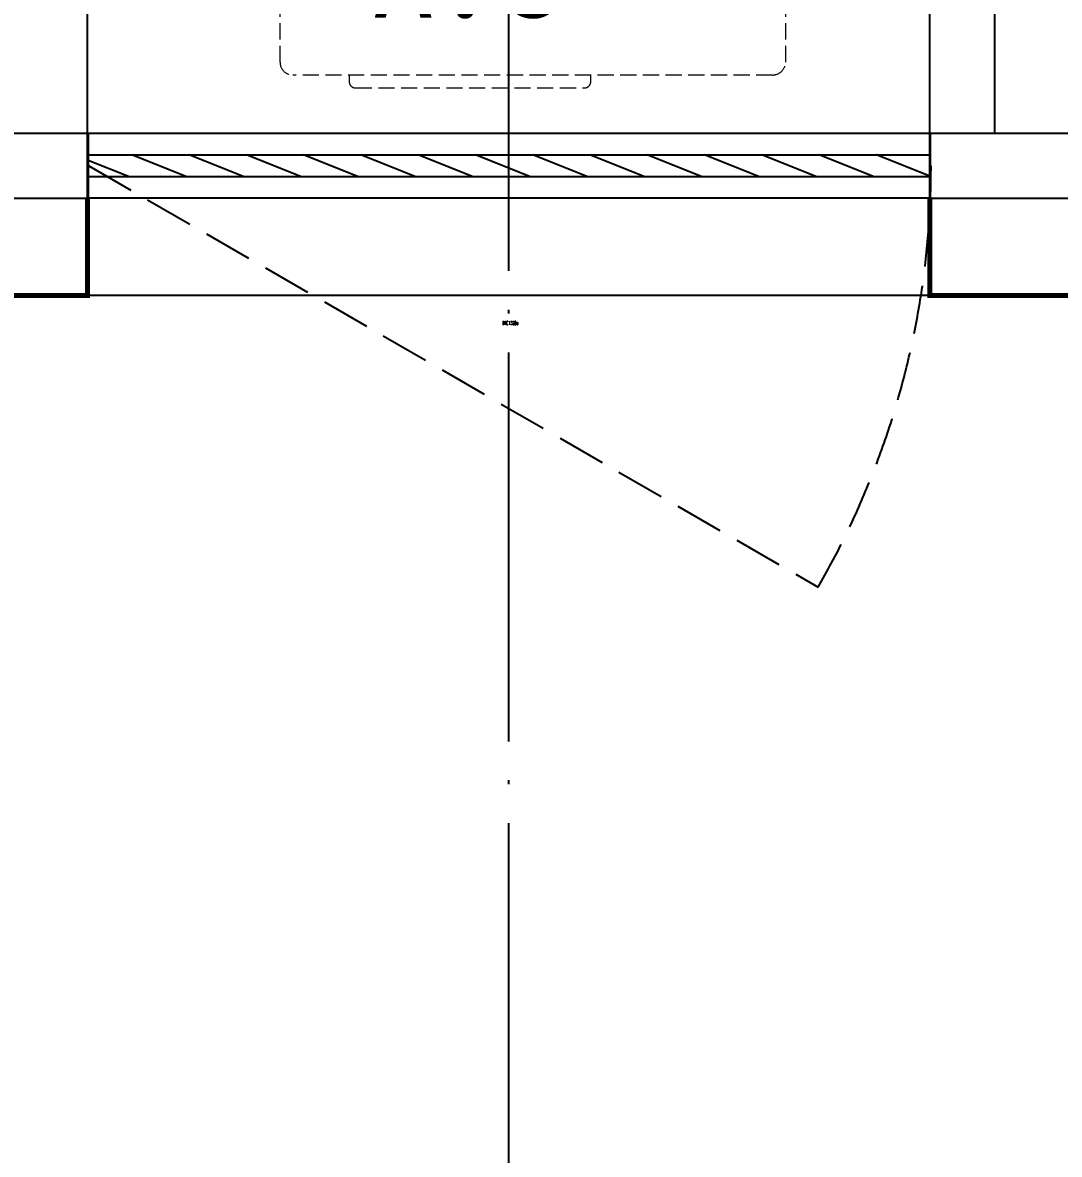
# Model space of a CAD drawing. Extents: x 27938 to 1507990, y 110129 to 923079.
# Drawn here: x 867867 to 869467, y 593874 to 595620 of the extents above; entities that cross this region are included whole.
import ezdxf

# ---------------------------------------------------------------- set-up
doc = ezdxf.new("R2010")
doc.units = 0
doc.header["$LTSCALE"] = 1000
doc.header["$MEASUREMENT"] = 0
doc.linetypes.add('DASH', pattern=[0.35, 0.25, -0.1])
doc.linetypes.add('DOTE', pattern=[2.42, 2, -0.2, 0.02, -0.2])
for name, color, linetype in [('DOTE', 1, 'Continuous'), ('WALL', 9, 'Continuous'), ('WINDOW', 4, 'Continuous'), ('WINDOW_TEXT', 7, 'Continuous'), ('看线', 251, 'Continuous')]:
    doc.layers.add(name, color=color, linetype=linetype)
doc.layers.add('平面-空调预留孔', color=173, linetype='Continuous', lineweight=15)
doc.styles.add('_TCH_WINDOW', font='SIMPLEX.shx', dxfattribs={"width": 0.7, "height": 3.5, "bigfont": 'GBCBIG.shx'})
doc.styles.add('黑体', font='simhei.ttf')

# ---------------------------------------------------------------- blocks, each defined once
blk = doc.blocks.new('gsergvr')
at = {"layer": '平面-空调预留孔', "linetype": 'DASH', "ltscale": 0.1}
for p, q in [((34075.4, 17176.2), (34075.4, 17166.2)), ((34448.2, 17166.2), (34448.2, 17176.2)), ((34085.4, 17156.2), (34438.2, 17156.2))]:
    blk.add_line(p, q, dxfattribs=at)
blk.add_lwpolyline([(34679.3, 17515.3), (34259.5, 17515.3), (34259.5, 17500.2), (34679.3, 17500.2)], close=True, dxfattribs=at)
blk.add_lwpolyline([(34728.6, 17176.2), (33988.6, 17176.2, -0.414214), (33968.6, 17196.2), (33968.6, 17466.2, -0.414214), (33988.6, 17486.2), (34728.6, 17486.2, -0.414214), (34748.6, 17466.2), (34748.6, 17196.2, -0.414214)], format="xyb", close=True, dxfattribs=at)
for centre, start, end in [((34085.4, 17166.2), 180, 270), ((34438.2, 17166.2), 270, 0)]:
    blk.add_arc(centre, 10, start, end, dxfattribs=at)
at = {"layer": '平面-空调预留孔', "color": 251, "linetype": 'DASH', "ltscale": 0.1, "true_color": 0x636466, "style": '黑体', "width": 1.2}
blk.add_text('A.C', height=117.05, dxfattribs=at).set_placement((34110.9, 17264.8))
blk = doc.blocks.new('rtyryrtyeeretee')
at = {"layer": '平面-空调预留孔'}
blk.add_blockref('gsergvr', (635673.5, 326705.8), dxfattribs=at)
blk = doc.blocks.new('GDGDRGDGDRGDR')
blk.add_blockref('rtyryrtyeeretee', (-208678.3, 97240.1))
blk = doc.blocks.new('$WINLIB2D$00000039')
at = {"color": 0}
for points in [[(-0.5, 0.5), (-0.5, -0.5)], [(0.5, 0.5), (-0.5, 0.5)], [(0.5, -0.5), (0.5, 0.5)], [(-0.5, 0.1667), (0.5, 0.1667)], [(-0.3839, -0.1667), (-0.448, 0.1667)], [(-0.3159, -0.1667), (-0.38, 0.1667)], [(-0.2479, -0.1667), (-0.312, 0.1667)], [(-0.1799, -0.1667), (-0.244, 0.1667)], [(-0.1119, -0.1667), (-0.176, 0.1667)], [(-0.0439, -0.1667), (-0.108, 0.1667)], [(0.0241, -0.1667), (-0.04, 0.1667)], [(0.0921, -0.1667), (0.028, 0.1667)], [(0.16, -0.1667), (0.0959, 0.1667)], [(0.228, -0.1667), (0.1639, 0.1667)], [(0.296, -0.1667), (0.2319, 0.1667)], [(0.364, -0.1667), (0.2999, 0.1667)], [(0.432, -0.1667), (0.3679, 0.1667)], [(0.5, -0.1667), (0.4359, 0.1667)], [(-0.4519, -0.1667), (-0.5, 0.0836)], [(-0.5, -0.1667), (0.5, -0.1667)], [(0.5, -0.5), (-0.5, -0.5)]]:
    blk.add_lwpolyline(points, dxfattribs=at)

msp = doc.modelspace()

# ---------------------------------------------------------------- linework, layer by layer
at = {"color": 8, "const_width": 8}
for points in [[(867966.6, 595348.8), (867966.6, 595198.8), (867666.6, 595198.8), (867666.6, 595348.8)], [(869566.6, 595348.8), (869566.6, 595198.8), (869266.6, 595198.8), (869266.6, 595348.8)]]:
    msp.add_lwpolyline(points, dxfattribs=at)
at = {"layer": 'DOTE', "color": 169, "linetype": 'DOTE', "ltscale": 0.3}
for p, q in [((868616.4, 604548.8), (868616.6, 593448.8)), ((869366.5, 596048.8), (869366.6, 595448.8)), ((879916.6, 595448.8), (825916.6, 595448.8))]:
    msp.add_line(p, q, dxfattribs=at)
at = {"layer": 'WALL', "color": 8}
for p, q in [((869266.6, 595348.8), (869266.6, 595448.8)), ((867666.6, 595348.8), (867966.6, 595348.8)), ((869266.6, 595348.8), (869466.6, 595348.8)), ((869466.6, 595348.8), (869466.6, 595348.8)), ((869466.6, 595348.8), (869566.6, 595348.8))]:
    msp.add_line(p, q, dxfattribs=at)
at = {"layer": 'WINDOW', "color": 8, "linetype": 'DASH', "ltscale": 0.3}
msp.add_lwpolyline([(867968.5, 595398.8), (869094.3, 594748.8, 0.131652), (869268.5, 595398.8)], format="xyb", dxfattribs=at)
at = {"layer": '看线', "color": 8, "ltscale": 0.5}
msp.add_lwpolyline([(869266.6, 595198.8), (867966.6, 595198.8)], dxfattribs=at)

# ---------------------------------------------------------------- block references
at = {"layer": 'WINDOW', "color": 8}
ref = msp.add_blockref('$WINLIB2D$00000039', (868617.5, 595398.8), dxfattribs=dict(at, xscale=1299.999999983003, yscale=100, zscale=1299.999999983003))
ref.add_attrib('A', 'BYC1320a', (868607, 595153.3), dxfattribs={"layer": 'WINDOW_TEXT', "color": 8, "ltscale": 0.5, "height": 5.95, "style": '_TCH_WINDOW', "width": 0.494118})

# ---------------------------------------------------------------- next in the draw order: block references
at = {"color": 8}
msp.add_blockref('GDGDRGDGDRGDR', (407300, 154416.7), dxfattribs=at)

# ---------------------------------------------------------------- next in the draw order: linework, layer by layer
at = {"layer": 'WALL', "color": 8}
for p, q in [((867966.6, 595348.8), (867966.6, 595948.8)), ((869266.6, 595448.8), (869266.6, 595948.8))]:
    msp.add_line(p, q, dxfattribs=at)

doc.saveas('drawing.dxf')
